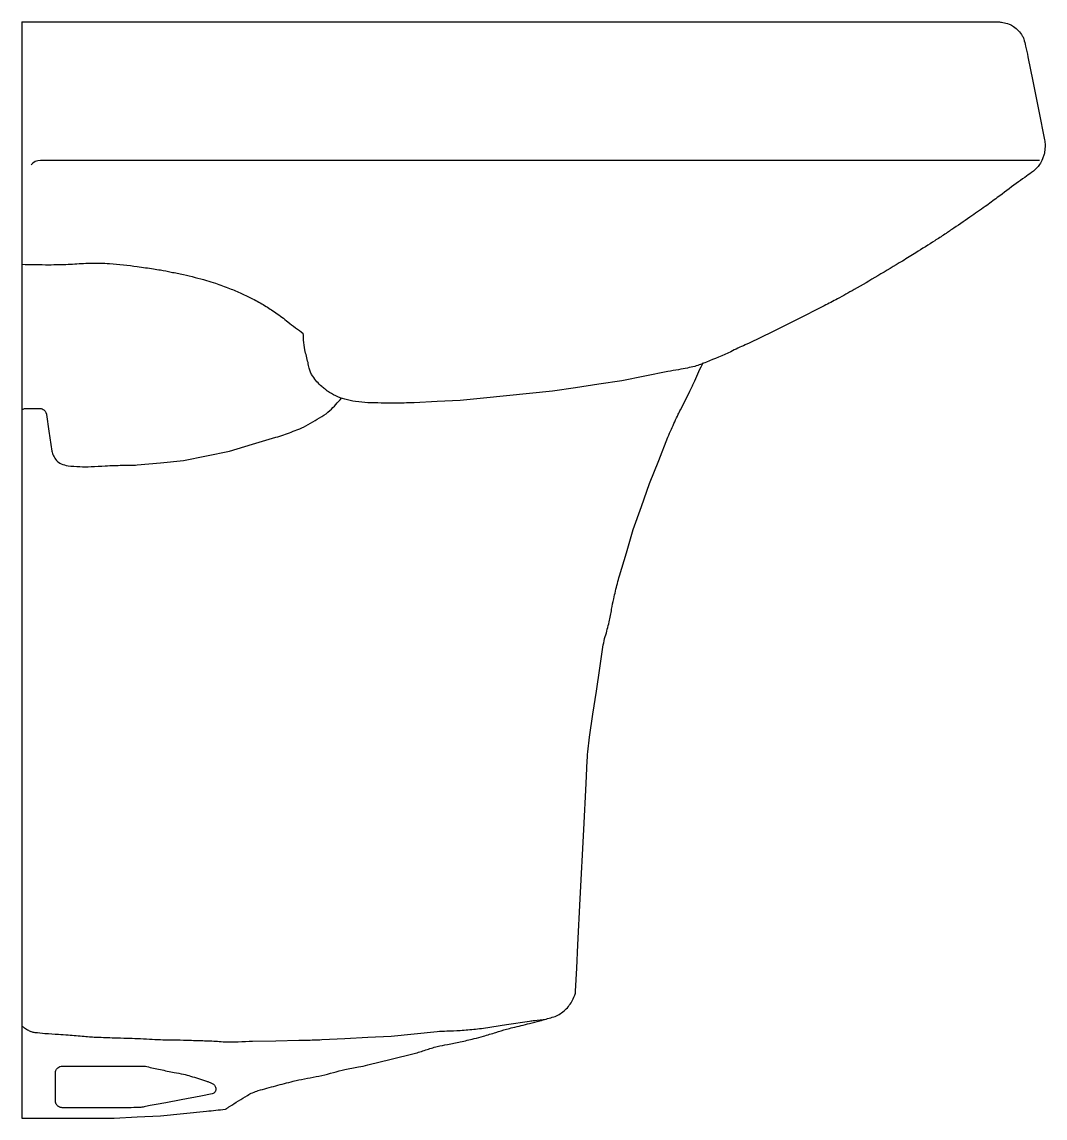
# Model space of a CAD drawing. Header units: millimetres. Extents: x -2916.611 to -2916.167, y 2952.003 to 2952.478.
import ezdxf

# ---------------------------------------------------------------- set-up
doc = ezdxf.new("R2010")
doc.units = ezdxf.units.MM
doc.header["$LTSCALE"] = 10
doc.layers.add('banheiro_louças', color=2, linetype='Continuous')

msp = doc.modelspace()

# ---------------------------------------------------------------- linework, layer by layer
at = {"layer": 'banheiro_louças'}
msp.add_lwpolyline([(-2916.61057, 2952.47817), (-2916.61057, 2952.00317)], dxfattribs=at)
for points in [[(-2916.61057, 2952.47817), (-2916.46476, 2952.47817), (-2916.30409, 2952.47817), (-2916.18741, 2952.47817, -0.05034), (-2916.18545, 2952.47797, -0.034591), (-2916.18271, 2952.47721, -0.067015), (-2916.18074, 2952.4762, -0.054659), (-2916.1787, 2952.47443, -0.041987), (-2916.17697, 2952.4722, -0.076789), (-2916.17633, 2952.4708, -0.010896), (-2916.17554, 2952.46768, -0.007461), (-2916.17455, 2952.4631), (-2916.17243, 2952.45249), (-2916.16982, 2952.43944), (-2916.16734, 2952.42704, -0.046126), (-2916.1671, 2952.42473, -0.038041), (-2916.16728, 2952.42191, -0.037079), (-2916.16759, 2952.42048, -0.030589), (-2916.16819, 2952.41881, -0.041225), (-2916.1695, 2952.41637, -0.056354), (-2916.17079, 2952.4148, -0.012115), (-2916.17213, 2952.41355, -0.021678), (-2916.17293, 2952.41291, -0.00713), (-2916.17589, 2952.41079, 0.005759), (-2916.17957, 2952.40817, 0.004504), (-2916.1878, 2952.40204, -0.007076), (-2916.19307, 2952.39817, -0.004126), (-2916.19972, 2952.3935, -0.003536), (-2916.20757, 2952.38817, -0.0004), (-2916.2094, 2952.38694, -0.000632), (-2916.21057, 2952.38617, -0.00404), (-2916.21494, 2952.38332, -0.002192), (-2916.22307, 2952.37817, -0.003921), (-2916.22895, 2952.37454, -0.002191), (-2916.23957, 2952.36817, -0.004239), (-2916.24987, 2952.36217, -0.006135), (-2916.25707, 2952.35817, -0.005189), (-2916.26285, 2952.35513, -0.002202), (-2916.27657, 2952.34817, -0.002799), (-2916.28355, 2952.34471, -0.001452), (-2916.29707, 2952.33817, 0.040524), (-2916.30331, 2952.33519)], [(-2916.16949, 2952.41817), (-2916.60257, 2952.41817, 0.236068), (-2916.60657, 2952.41617)], [(-2916.61057, 2952.37317, 0.008324), (-2916.59886, 2952.37297, 0.011758), (-2916.59057, 2952.37317, 0.003132), (-2916.58291, 2952.37358, -0.010259), (-2916.58057, 2952.37367, -0.02335), (-2916.57257, 2952.37344, -0.015473), (-2916.56057, 2952.37217, -0.003036), (-2916.55348, 2952.37115, -0.007356), (-2916.55057, 2952.37067, -0.004771), (-2916.54594, 2952.36979, -0.004089), (-2916.54057, 2952.36867, -0.007807), (-2916.53548, 2952.36748, -0.008013), (-2916.53057, 2952.36617, -0.014912), (-2916.5267, 2952.36494, -0.009263), (-2916.52057, 2952.36267, -0.012283), (-2916.51538, 2952.36049, -0.012939), (-2916.51057, 2952.35817, -0.016455), (-2916.50537, 2952.35528, -0.017107), (-2916.50057, 2952.35217, -0.018379), (-2916.49529, 2952.34819, 0.01539), (-2916.48863, 2952.34321)], [(-2916.30331, 2952.33519, -0.015599), (-2916.31392, 2952.33077, -0.037111), (-2916.31896, 2952.32891, 0.040677), (-2916.32207, 2952.32817, -0.014323), (-2916.32599, 2952.32747, 0.012298), (-2916.33057, 2952.32667), (-2916.34057, 2952.32467), (-2916.35057, 2952.32267), (-2916.36057, 2952.32117), (-2916.37057, 2952.31967), (-2916.38057, 2952.31817), (-2916.39057, 2952.31717), (-2916.40057, 2952.31617), (-2916.41057, 2952.31517), (-2916.42057, 2952.31417), (-2916.43057, 2952.31367), (-2916.44057, 2952.31317, -0.01249), (-2916.44926, 2952.31295, -0.009598), (-2916.46057, 2952.31317, -0.027632), (-2916.46592, 2952.31367, -0.031234), (-2916.47057, 2952.31467, -0.040733), (-2916.47456, 2952.31615, -0.042758), (-2916.47807, 2952.31817, -0.016798), (-2916.47914, 2952.31897, -0.012014), (-2916.48057, 2952.32017, -0.061506), (-2916.48452, 2952.32463, -0.095593), (-2916.48607, 2952.32817, -0.005919), (-2916.48657, 2952.33053, -0.001834), (-2916.48792, 2952.33609, -0.049633), (-2916.48846, 2952.34025, -0.001553), (-2916.48863, 2952.34321)], [(-2916.61057, 2952.00317), (-2916.59057, 2952.00317), (-2916.57057, 2952.00317), (-2916.56057, 2952.00367), (-2916.55057, 2952.00417), (-2916.54057, 2952.00517), (-2916.53057, 2952.00617, 0.00436), (-2916.52252, 2952.00704, 0.075187), (-2916.52207, 2952.00717, 0.053344), (-2916.52176, 2952.00735, -0.013252), (-2916.52057, 2952.00817, -0.009261), (-2916.51283, 2952.01301, -0.033227), (-2916.51057, 2952.01417, -0.029034), (-2916.5081, 2952.01507, -0.00976), (-2916.50057, 2952.01717, -0.00186), (-2916.49297, 2952.0191, -0.00591), (-2916.49057, 2952.01967, -0.011937), (-2916.48558, 2952.02067, 0.011867), (-2916.48057, 2952.02167, 0.01196), (-2916.47557, 2952.02292, -0.01196), (-2916.47057, 2952.02417, -0.014306), (-2916.4647, 2952.02531, 0.020288), (-2916.46057, 2952.02617), (-2916.45057, 2952.02867), (-2916.44057, 2952.03117, 0.023312), (-2916.43555, 2952.03267, -0.02345), (-2916.43057, 2952.03417, -0.021418), (-2916.42606, 2952.03509, 0.017589), (-2916.42057, 2952.03617, 0.003965), (-2916.4146, 2952.03761, 0.005841), (-2916.41057, 2952.03867, 0.012709), (-2916.40512, 2952.04032, -0.015242), (-2916.40057, 2952.04167, -0.004599), (-2916.39777, 2952.04238, 0.001793), (-2916.39057, 2952.04417, 0.004182), (-2916.38606, 2952.04534, 0.003484), (-2916.38068, 2952.04684, 0.096592), (-2916.37611, 2952.04916, 0.092525), (-2916.37257, 2952.05317, 0.039624), (-2916.37094, 2952.05645, 0.082826), (-2916.37057, 2952.05817), (-2916.37007, 2952.06817), (-2916.36957, 2952.07817), (-2916.36857, 2952.09817), (-2916.36707, 2952.12817), (-2916.36607, 2952.14817), (-2916.36557, 2952.15817, -0.012428), (-2916.36519, 2952.16316, -0.012306), (-2916.36457, 2952.16817), (-2916.36307, 2952.17817), (-2916.36157, 2952.18817), (-2916.36007, 2952.19817), (-2916.35857, 2952.20817, -0.037889), (-2916.35773, 2952.21184, 0.021834), (-2916.35607, 2952.21817, 0.008755), (-2916.35497, 2952.2237, -0.010827), (-2916.35407, 2952.22817, -0.00591), (-2916.35249, 2952.23482, -0.01162), (-2916.35157, 2952.23817), (-2916.34857, 2952.24817), (-2916.34557, 2952.25817), (-2916.34207, 2952.26817), (-2916.33857, 2952.27817), (-2916.33457, 2952.28817), (-2916.33057, 2952.29817, -0.010587), (-2916.32908, 2952.30167, -0.005616), (-2916.32607, 2952.30817, -0.0057), (-2916.3251, 2952.31014, 0.00139), (-2916.32107, 2952.31817, 0.008199), (-2916.31892, 2952.32266, 0.004667), (-2916.31535, 2952.33064)], [(-2916.61057, 2952.31017, -0.023573), (-2916.60942, 2952.31061, -0.080612), (-2916.60907, 2952.31067), (-2916.60528, 2952.31067), (-2916.60286, 2952.31067, -0.064633), (-2916.60222, 2952.31058, -0.047224), (-2916.60138, 2952.31028, -0.081112), (-2916.60073, 2952.30983, -0.086634), (-2916.6003, 2952.30923, -0.02728), (-2916.6, 2952.30851, -0.050153), (-2916.59989, 2952.3081), (-2916.59884, 2952.30089), (-2916.59757, 2952.29217, 0.07985), (-2916.59695, 2952.2902, 0.067131), (-2916.59557, 2952.28817, 0.102327), (-2916.59362, 2952.28673, 0.077947), (-2916.59057, 2952.28587, 0.020003), (-2916.58547, 2952.28546, 0.02085), (-2916.58057, 2952.28547, 0.004187), (-2916.57448, 2952.28578, -0.006524), (-2916.57057, 2952.28597, -0.011889), (-2916.56353, 2952.28604, 0.028297), (-2916.56057, 2952.28617), (-2916.55057, 2952.28717), (-2916.54057, 2952.28817), (-2916.53057, 2952.29017), (-2916.52057, 2952.29217), (-2916.51057, 2952.29517), (-2916.50057, 2952.29817, 0.011305), (-2916.49709, 2952.2993, 0.005962), (-2916.49057, 2952.30167, 0.035595), (-2916.48852, 2952.30261, 0.008722), (-2916.48057, 2952.30717, 0.054398), (-2916.47711, 2952.30978, 0.0319), (-2916.47207, 2952.31517)], [(-2916.61057, 2952.04317, 0.023742), (-2916.60942, 2952.04222, 0.034872), (-2916.60857, 2952.04167, 0.010106), (-2916.60697, 2952.04083, 0.042535), (-2916.60657, 2952.04067, 0.040287), (-2916.60497, 2952.04032, 0.014913), (-2916.60057, 2952.03987, 0.001826), (-2916.5947, 2952.03946, -0.00259), (-2916.59057, 2952.03917, -0.003161), (-2916.58363, 2952.0386, 0.00717), (-2916.58057, 2952.03837, 0.004986), (-2916.57807, 2952.03824, 0.001664), (-2916.57057, 2952.03797, 0.001853), (-2916.56507, 2952.03781, -0.002267), (-2916.56057, 2952.03767, -0.008069), (-2916.55521, 2952.03739, 0.009318), (-2916.55057, 2952.03717, 0.004431), (-2916.5462, 2952.03708, -0.003434), (-2916.54057, 2952.03697, -0.000999), (-2916.537, 2952.03687, -0.000555), (-2916.53057, 2952.03667, -0.012127), (-2916.52423, 2952.03631, 0.021018), (-2916.52057, 2952.03617, 0.010742), (-2916.51677, 2952.03626, -0.006578), (-2916.51057, 2952.03647), (-2916.50057, 2952.03667), (-2916.49057, 2952.03687, 0.002498), (-2916.4839, 2952.03703, 0.004992), (-2916.48057, 2952.03717), (-2916.47057, 2952.03767), (-2916.46057, 2952.03817), (-2916.45057, 2952.03867), (-2916.44057, 2952.03967), (-2916.43057, 2952.04067, -0.021232), (-2916.42642, 2952.04091, 0.015035), (-2916.42057, 2952.04117, 0.006195), (-2916.41391, 2952.04175, 0.012306), (-2916.41057, 2952.04217), (-2916.40057, 2952.04367), (-2916.39057, 2952.04517, -0.005748), (-2916.38846, 2952.04546, -0.002399), (-2916.38338, 2952.04608)]]:
    msp.add_lwpolyline(points, format="xyb", dxfattribs=at)
msp.add_lwpolyline([(-2916.59607, 2952.02267, -0.048223), (-2916.59603, 2952.02304, -0.023341), (-2916.59585, 2952.0238, -0.082524), (-2916.59559, 2952.02434, -0.062906), (-2916.59506, 2952.02491, -0.085548), (-2916.5941, 2952.02548, -0.090925), (-2916.59307, 2952.02567), (-2916.58475, 2952.02567), (-2916.57276, 2952.02567), (-2916.55757, 2952.02567, -0.063378), (-2916.55638, 2952.02552, 0.012611), (-2916.55057, 2952.02417, 0.003359), (-2916.54454, 2952.02297, -0.005097), (-2916.54057, 2952.02217, -0.020446), (-2916.53743, 2952.02137, -0.009169), (-2916.53057, 2952.01917, -0.013094), (-2916.52934, 2952.01871, -0.012343), (-2916.52807, 2952.01817, -0.124999), (-2916.52715, 2952.01743, -0.106446), (-2916.52657, 2952.01617, -0.192251), (-2916.52683, 2952.01453, -0.213706), (-2916.52807, 2952.01367), (-2916.53308, 2952.01271), (-2916.54148, 2952.01111), (-2916.54816, 2952.00984), (-2916.55241, 2952.00903), (-2916.55494, 2952.00855), (-2916.55706, 2952.00815, -0.010008), (-2916.55908, 2952.0078, -0.024347), (-2916.55992, 2952.00772, -0.010501), (-2916.56091, 2952.00769, -0.002205), (-2916.56561, 2952.00767), (-2916.57718, 2952.00767), (-2916.58938, 2952.00767), (-2916.59307, 2952.00767, -0.072071), (-2916.5938, 2952.00777, -0.054797), (-2916.5947, 2952.00815, -0.075658), (-2916.59527, 2952.00859, -0.078543), (-2916.59566, 2952.00915, -0.046053), (-2916.59598, 2952.01003, -0.06619), (-2916.59607, 2952.01067), (-2916.59607, 2952.01431), (-2916.59607, 2952.01835)], format="xyb", close=True, dxfattribs=at)

doc.saveas('drawing.dxf')
